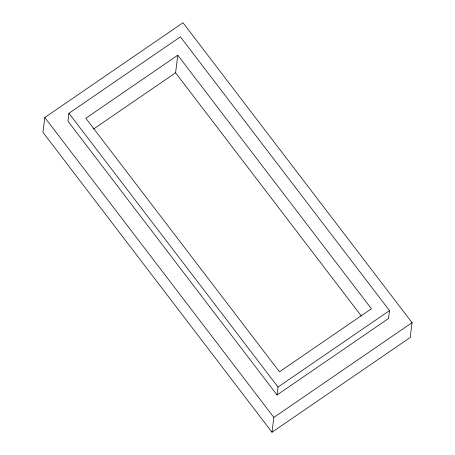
<?xml version="1.0" encoding="UTF-8"?>
<svg xmlns="http://www.w3.org/2000/svg" width="455" height="455" viewBox="0 0 455 455"><rect width="100%" height="100%" fill="white"/><g stroke="black" fill="none" stroke-linecap="round" stroke-linejoin="round"><path stroke-width="0.68" d="M44.8 117.509L42.952 132.325L271.999 432.25L410.2 337.491L412.048 322.675L183.001 22.75L44.8 117.509L273.847 417.428L271.999 432.25M68.938 113.272L67.949 121.172L277.032 394.951L388.519 318.511L389.503 310.606L180.419 36.832L68.938 113.272L278.016 387.046L277.032 394.951M361.463 316.179L175.59 72.789L177.78 55.203L85.819 118.254L279.455 371.809L371.416 308.757L177.78 55.203M93.582 129.015L175.59 72.789M278.016 387.046L389.503 310.606M273.847 417.428L412.048 322.675"/></g></svg>
